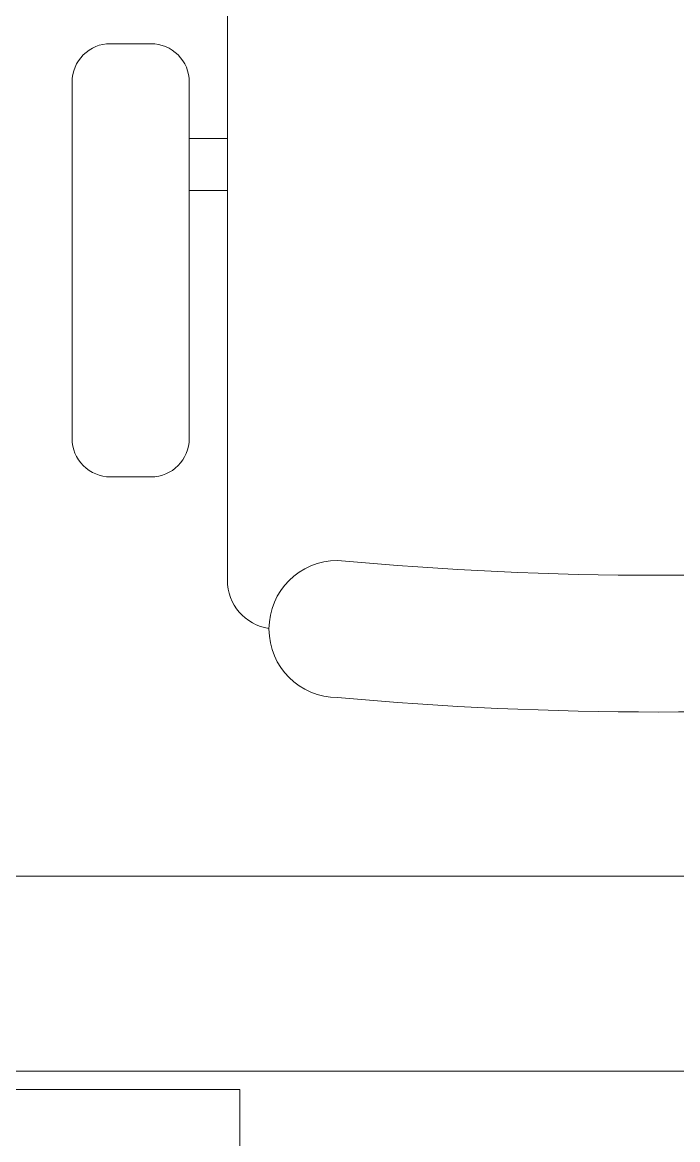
# Model space of a CAD drawing. Header units: inches. Extents: x -12418 to 57169, y -29325 to 19878.
# Drawn here: x 47582 to 47918, y -6982 to -6410 of the extents above; entities that cross this region are included whole.
import ezdxf

# ---------------------------------------------------------------- set-up
doc = ezdxf.new("R2010")
doc.units = ezdxf.units.IN
doc.header["$LTSCALE"] = 25
doc.header["$MEASUREMENT"] = 0
doc.linetypes.add('DASHDOT', pattern=[25.4, 12.7, -6.35, 0, -6.35])
doc.layers.get('0').update_dxf_attribs({"color": 8})
for name, color, linetype, lineweight in [('00-Ground Floor$0$LOADING', 253, 'Continuous', 5), ('00-Ground Floor$0$Walls', 251, 'Continuous', 5), ('E-LITE-CLNG-CNDT', 6, 'DASHDOT', 35)]:
    doc.layers.add(name, color=color, linetype=linetype, lineweight=lineweight)

# ---------------------------------------------------------------- blocks, each defined once
blk = doc.blocks.new('00-Ground Floor$0$GF21018-P')
at = {"color": 0}
for p, q in [((-0.2206958158158443, 0.4756307261486727), (-0.2206958158158443, 0.0674977280054634)), ((-0.2805980196294406, 0.3422072443699342), (-0.2598282612620899, 0.3422072443699342)), ((-0.3002131404457629, 0.322592123553612), (-0.3002131404457629, 0.1400010304266672)), ((-0.2402131404457641, 0.322592123553612), (-0.2402131404457641, 0.1400010304266708)), ((-0.2402131404457641, 0.2937232591883401), (-0.2206958158158443, 0.2937232591883365)), ((-0.2402131404457641, 0.2670847420663591), (-0.2206958158158443, 0.2670847420663591)), ((-0.2805980196294406, 0.1203859096103415), (-0.2598282612620899, 0.120385909610345))]:
    blk.add_line(p, q, dxfattribs=at)
for centre, radius, start, end in [((-0.2805980196294406, 0.322592123553612), 0.0196151208163253, 90, 180.0000000000001), ((-0.2598282612620899, 0.322592123553612), 0.0196151208163253, 359.9999999999999, 90), ((-0.2805980196294406, 0.1400010304266672), 0.0196151208163253, 180.0000000000001, 270.0000000000004), ((-0.2598282612620899, 0.1400010304266708), 0.0196151208163253, 270.0000000000006, 359.9999999999999), ((-0.1642902328567111, 0.0424977280054613), 0.0351139560901341, 90.00000000000004, 270), ((-4.0174444003e-06, 1.846735474002139), 1.776735474005004, 264.6945553321505, 275.3052680112835), ((-0.1956958158158457, 0.0674977280054634), 0.025, 179.9999999999999, 261.4720758531367), ((-3.2405935642e-06, 1.831363171438854), 1.831363171441721, 264.8532206013883, 275.1469821681523)]:
    blk.add_arc(centre, radius, start, end, dxfattribs=at)
blk = doc.blocks.new('00-Ground Floor')
at = {"layer": '00-Ground Floor$0$LOADING', "elevation": -5.889685836021185e-07}
blk.add_lwpolyline([(46593.80643981768, -6956.715156423044), (46593.80643981768, -7556.715156423044), (47693.80643981768, -7556.715156423044), (47693.80643981768, -6956.715156423044)], close=True, dxfattribs=at)
at = {"layer": '00-Ground Floor$0$Walls'}
for p, q in [((48817.92871180762, -6847.427106421208, -5.889685836021185e-07), (46362.92871180808, -6847.427106421208, -5.889685836021185e-07)), ((48817.92871180762, -6947.427106421324, -5.889685836021185e-07), (46582.92871180762, -6947.427106421324, -5.889685836021185e-07))]:
    blk.add_line(p, q, dxfattribs=at)
at = {"layer": '00-Ground Floor$0$LOADING', "extrusion": (-2.240207019314473e-05, -7.774263848676311e-06, 0.9999999997188542), "xscale": 1000, "yscale": 1000, "zscale": 1000, "rotation": 359.9985892349694}
blk.add_blockref('00-Ground Floor$0$GF21018-P', (47908.05285970608, -6763.449113685559, -1.041019874287281), dxfattribs=at)

msp = doc.modelspace()

# ---------------------------------------------------------------- block references
at = {"layer": 'E-LITE-CLNG-CNDT'}
msp.add_blockref('00-Ground Floor', (0, 0), dxfattribs=at)

doc.saveas('drawing.dxf')
